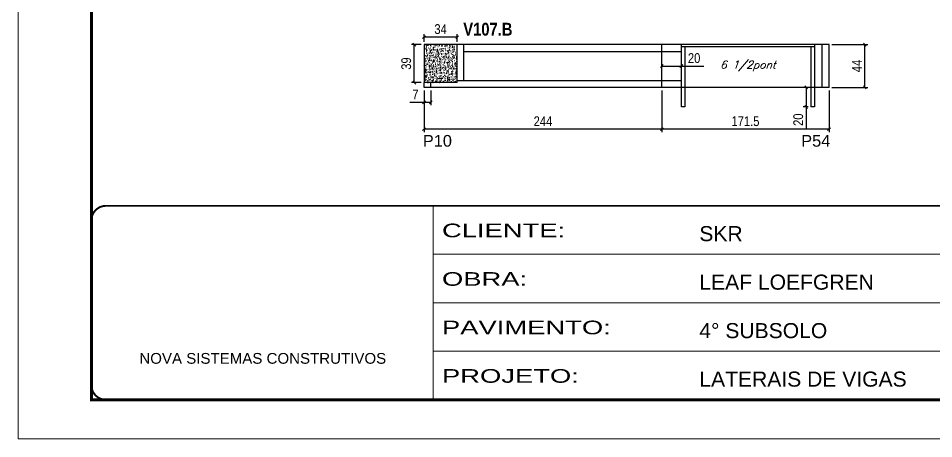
# Model space of a CAD drawing. Extents: x 3309 to 9590, y -2522 to 14608.
# Drawn here: x 4908 to 5847, y 12409 to 12841 of the extents above; entities that cross this region are included whole.
import ezdxf

# ---------------------------------------------------------------- set-up
doc = ezdxf.new("R2010")
doc.units = 0
doc.linetypes.add('CONTINUO', pattern=[0])
doc.linetypes.add('DASHED', pattern=[0.75, 0.5, -0.25])
for name, color, linetype in [('5', 5, 'Continuous'), ('COTA', 241, 'Continuous'), ('NOMENCLATURA', 7, 'Continuous'), ('Painéis', 200, 'Continuous'), ('SARR_2.2x7', 40, 'Continuous'), ('SARR_3.5x7', 81, 'Continuous'), ('texto', 7, 'Continuous')]:
    doc.layers.add(name, color=color, linetype=linetype)
doc.layers.add('Folhas', color=255, linetype='Continuous', lineweight=9)
doc.layers.add('SARRAFO DE PRESSAO', color=251, linetype='DASHED', lineweight=9)
doc.styles.add('ARIAL', font='arial.ttf')
doc.styles.add('COTA TECNICA', font='techl___.ttf', dxfattribs={"height": 10})
doc.styles.add('Romans', font='romans.shx')
doc.styles.get("Standard").update_dxf_attribs({"font": 'arial.ttf'})
doc.styles.add('TECNICA', font='techb___.ttf', dxfattribs={"height": 10})
doc.styles.add('Tecnologia', font='')
doc.styles.get('Tecnologia').set_extended_font_data('Forgotten Futurist')
doc.dimstyles.new('PAINEL', dxfattribs={"dimtxt": 10, "dimasz": 3, "dimexe": 3, "dimexo": 3, "dimgap": 3, "dimtad": 1, "dimdec": 1, "dimzin": 12, "dimdsep": 46, "dimtxsty": 'COTA TECNICA', "dimblk1": 'OBLIQUE', "dimblk2": 'OBLIQUE', "dimsah": 1, "dimcen": 0.9, "dimclrd": 4, "dimclre": 4, "dimclrt": 240, "dimadec": 1, "dimazin": 3, "dimtfac": 1, "dimtdec": 1, "dimtmove": 0, "dimatfit": 3, "dimfxl": 1, "dimtolj": 1, "dimtzin": 12, "dimarcsym": 0})

# ---------------------------------------------------------------- blocks, each defined once
blk = doc.blocks.new('9999999999')
at = {"color": 30, "linetype": 'CONTINUO'}
for p, q in [((98564.56, 34230.21), (98564.56, 34429.45)), ((98564.56, 34379.64), (99583.98, 34379.64)), ((98564.56, 34329.83), (99487.98, 34329.83)), ((98564.56, 34280.02), (99487.98, 34280.02))]:
    blk.add_line(p, q, dxfattribs=at)
at = {"color": 30, "linetype": 'CONTINUO', "const_width": 2}
blk.add_lwpolyline([(99583.98, 34230.21), (99583.98, 34414.45, 0.414214), (99568.98, 34429.45), (98228.98, 34429.45, 0.414214), (98213.98, 34414.45), (98213.98, 34245.21, 0.414214), (98228.98, 34230.21), (99583.98, 34230.21)], format="xyb", dxfattribs=at)
at = {"layer": 'Folhas'}
blk.add_lwpolyline([(98138.98, 34190.21), (99623.98, 34190.21), (99623.98, 35240.21), (98138.98, 35240.21)], close=True, dxfattribs=at)
at = {"layer": 'Folhas', "color": 30, "const_width": 3}
blk.add_lwpolyline([(98213.98, 34230.21), (99583.98, 34230.21), (99583.98, 35200.21), (98213.98, 35200.21)], close=True, dxfattribs=at)
at = {"color": 7, "linetype": 'Continuous', "ltscale": 5, "style": 'ARIAL'}
for s, height, p in [('SKR', 15.483, (98837.68, 34393.13)), ('LEAF LOEFGREN', 15.4829, (98837.68, 34343.32)), ('4° SUBSOLO', 15.483, (98837.68, 34293.51)), ('NOVA SISTEMAS CONSTRUTIVOS', 11.0592, (98263.19, 34267.21)), ('LATERAIS DE VIGAS', 15.4829, (98837.68, 34243.7))]:
    blk.add_text(s, height=height, dxfattribs=at).set_placement(p)
at = {"layer": 'Folhas', "color": 7, "style": 'Tecnologia', "width": 1.5}
for s, p in [('CLIENTE:', (98573.65, 34397.17)), ('OBRA:', (98573.65, 34347.31)), ('PAVIMENTO:', (98573.65, 34297.5)), ('PROJETO:', (98573.65, 34247.69))]:
    blk.add_text(s, height=14, dxfattribs=at).set_placement(p)
blk = doc.blocks.new('_Oblique')
at = {"color": 0, "linetype": 'ByBlock', "lineweight": -2}
blk.add_line((-0.5, -0.5), (0.5, 0.5), dxfattribs=at)
blk = doc.blocks.new('*D139')
at = {"layer": 'COTA', "color": 4, "linetype": 'ByBlock', "lineweight": -2, "transparency": 16777216}
for p, q in [((5568.12, 12767.13), (5568.12, 12724.29)), ((5739.62, 12767.13), (5739.62, 12724.29)), ((5739.62, 12727.29), (5568.12, 12727.29))]:
    blk.add_line(p, q, dxfattribs=at)
at = {"layer": 'Defpoints', "color": 0, "linetype": 'ByBlock', "transparency": 16777216}
for p in [(5568.12, 12770.13), (5739.62, 12770.13), (5568.12, 12727.29)]:
    blk.add_point(p, dxfattribs=at)
at = {"layer": 'COTA', "color": 4, "linetype": 'ByBlock', "lineweight": -2, "transparency": 16777216, "xscale": 3, "yscale": 3, "zscale": 3, "rotation": 180}
blk.add_blockref('_Oblique', (5568.12, 12727.29), dxfattribs=at)
at = {"layer": 'COTA', "color": 4, "linetype": 'ByBlock', "lineweight": -2, "transparency": 16777216, "xscale": 3, "yscale": 3, "zscale": 3}
blk.add_blockref('_Oblique', (5739.62, 12727.29), dxfattribs=at)
at = {"layer": 'COTA', "color": 240, "linetype": 'ByBlock', "transparency": 16777216, "insert": (5653.87, 12735.4), "char_height": 10, "attachment_point": 5, "style": 'COTA TECNICA'}
blk.add_mtext('\\A1;171.5', dxfattribs=at)
blk = doc.blocks.new('*D140')
at = {"layer": 'COTA', "color": 4, "linetype": 'ByBlock', "lineweight": -2, "transparency": 16777216}
for p, q in [((5324.12, 12767.13), (5324.12, 12724.29)), ((5568.12, 12767.13), (5568.12, 12724.29)), ((5568.12, 12727.29), (5324.12, 12727.29))]:
    blk.add_line(p, q, dxfattribs=at)
at = {"layer": 'Defpoints', "color": 0, "linetype": 'ByBlock', "transparency": 16777216}
for p in [(5324.12, 12770.13), (5568.12, 12770.13), (5324.12, 12727.29)]:
    blk.add_point(p, dxfattribs=at)
at = {"layer": 'COTA', "color": 4, "linetype": 'ByBlock', "lineweight": -2, "transparency": 16777216, "xscale": 3, "yscale": 3, "zscale": 3, "rotation": 180}
blk.add_blockref('_Oblique', (5324.12, 12727.29), dxfattribs=at)
at = {"layer": 'COTA', "color": 4, "linetype": 'ByBlock', "lineweight": -2, "transparency": 16777216, "xscale": 3, "yscale": 3, "zscale": 3}
blk.add_blockref('_Oblique', (5568.12, 12727.29), dxfattribs=at)
at = {"layer": 'COTA', "color": 240, "linetype": 'ByBlock', "transparency": 16777216, "insert": (5446.12, 12735.37), "char_height": 10, "attachment_point": 5, "style": 'COTA TECNICA'}
blk.add_mtext('\\A1;244', dxfattribs=at)
blk = doc.blocks.new('*D141')
at = {"layer": 'COTA', "color": 4, "lineweight": -2, "transparency": 16777216}
for p, q in [((5742.62, 12814.13), (5779.38, 12814.13)), ((5776.38, 12770.13), (5776.38, 12814.13)), ((5742.62, 12770.13), (5779.38, 12770.13))]:
    blk.add_line(p, q, dxfattribs=at)
at = {"layer": 'Defpoints', "color": 0, "transparency": 16777216}
for p in [(5739.62, 12814.13), (5776.38, 12814.13), (5739.62, 12770.13)]:
    blk.add_point(p, dxfattribs=at)
at = {"layer": 'COTA', "color": 4, "lineweight": -2, "transparency": 16777216, "xscale": 3, "yscale": 3, "zscale": 3}
for p, rotation in [((5776.38, 12814.13), 90), ((5776.38, 12770.13), 270)]:
    blk.add_blockref('_Oblique', p, dxfattribs=dict(at, rotation=rotation))
at = {"layer": 'COTA', "color": 240, "transparency": 16777216, "insert": (5768.3, 12792.13), "char_height": 10, "attachment_point": 5, "rotation": 90, "style": 'COTA TECNICA'}
blk.add_mtext('\\A1;44', dxfattribs=at)
blk = doc.blocks.new('*D142')
at = {"layer": 'COTA', "color": 4, "lineweight": -2, "transparency": 16777216}
for p, q in [((5568.12, 12792.13), (5588.12, 12792.13)), ((5588.12, 12785.13), (5588.12, 12795.13)), ((5588.12, 12792.13), (5611.33, 12792.13))]:
    blk.add_line(p, q, dxfattribs=at)
at = {"layer": 'Defpoints', "color": 0, "transparency": 16777216}
for p in [(5568.12, 12792.13), (5588.12, 12792.13), (5588.12, 12782.13)]:
    blk.add_point(p, dxfattribs=at)
at = {"layer": 'COTA', "color": 4, "lineweight": -2, "transparency": 16777216, "xscale": 3, "yscale": 3, "zscale": 3, "rotation": 180}
blk.add_blockref('_Oblique', (5568.12, 12792.13), dxfattribs=at)
at = {"layer": 'COTA', "color": 4, "lineweight": -2, "transparency": 16777216, "xscale": 3, "yscale": 3, "zscale": 3}
blk.add_blockref('_Oblique', (5588.12, 12792.13), dxfattribs=at)
at = {"layer": 'COTA', "color": 240, "transparency": 16777216, "insert": (5601.23, 12800.23), "char_height": 10, "attachment_point": 5, "style": 'COTA TECNICA'}
blk.add_mtext('\\A1;20', dxfattribs=at)
blk = doc.blocks.new('*D143')
at = {"layer": 'COTA', "color": 4, "lineweight": -2, "transparency": 16777216}
for p, q in [((5321.12, 12814.13), (5311.12, 12814.13)), ((5314.12, 12775.13), (5314.12, 12814.13)), ((5321.12, 12775.13), (5311.12, 12775.13))]:
    blk.add_line(p, q, dxfattribs=at)
at = {"layer": 'Defpoints', "color": 0, "transparency": 16777216}
for p in [(5314.12, 12814.13), (5324.12, 12814.13), (5324.12, 12775.13)]:
    blk.add_point(p, dxfattribs=at)
at = {"layer": 'COTA', "color": 4, "lineweight": -2, "transparency": 16777216, "xscale": 3, "yscale": 3, "zscale": 3}
for p, rotation in [((5314.12, 12814.13), 90), ((5314.12, 12775.13), 270)]:
    blk.add_blockref('_Oblique', p, dxfattribs=dict(at, rotation=rotation))
at = {"layer": 'COTA', "color": 240, "transparency": 16777216, "insert": (5305.87, 12794.63), "char_height": 10, "attachment_point": 5, "rotation": 90, "style": 'COTA TECNICA'}
blk.add_mtext('\\A1;39', dxfattribs=at)
blk = doc.blocks.new('*D144')
at = {"layer": 'COTA', "color": 4, "lineweight": -2, "transparency": 16777216}
for p, q in [((5324.12, 12817.13), (5324.12, 12824.78)), ((5358.12, 12821.78), (5324.12, 12821.78)), ((5358.12, 12817.13), (5358.12, 12824.78))]:
    blk.add_line(p, q, dxfattribs=at)
at = {"layer": 'Defpoints', "color": 0, "transparency": 16777216}
for p in [(5324.12, 12821.78), (5324.12, 12814.13), (5358.12, 12814.13)]:
    blk.add_point(p, dxfattribs=at)
at = {"layer": 'COTA', "color": 4, "lineweight": -2, "transparency": 16777216, "xscale": 3, "yscale": 3, "zscale": 3, "rotation": 180}
blk.add_blockref('_Oblique', (5324.12, 12821.78), dxfattribs=at)
at = {"layer": 'COTA', "color": 4, "lineweight": -2, "transparency": 16777216, "xscale": 3, "yscale": 3, "zscale": 3}
blk.add_blockref('_Oblique', (5358.12, 12821.78), dxfattribs=at)
at = {"layer": 'COTA', "color": 240, "transparency": 16777216, "insert": (5341.12, 12830), "char_height": 10, "attachment_point": 5, "style": 'COTA TECNICA'}
blk.add_mtext('\\A1;34', dxfattribs=at)
blk = doc.blocks.new('*D145')
at = {"layer": 'COTA', "color": 4, "lineweight": -2, "transparency": 16777216}
for p, q in [((5324.12, 12767.13), (5324.12, 12751.77)), ((5331.12, 12767.13), (5331.12, 12751.77)), ((5324.12, 12754.77), (5309.39, 12754.77)), ((5331.12, 12754.77), (5324.12, 12754.77))]:
    blk.add_line(p, q, dxfattribs=at)
at = {"layer": 'Defpoints', "color": 0, "transparency": 16777216}
for p in [(5324.12, 12770.13), (5331.12, 12770.13), (5324.12, 12754.77)]:
    blk.add_point(p, dxfattribs=at)
at = {"layer": 'COTA', "color": 4, "lineweight": -2, "transparency": 16777216, "xscale": 3, "yscale": 3, "zscale": 3, "rotation": 180}
blk.add_blockref('_Oblique', (5324.12, 12754.77), dxfattribs=at)
at = {"layer": 'COTA', "color": 4, "lineweight": -2, "transparency": 16777216, "xscale": 3, "yscale": 3, "zscale": 3}
blk.add_blockref('_Oblique', (5331.12, 12754.77), dxfattribs=at)
at = {"layer": 'COTA', "color": 240, "transparency": 16777216, "insert": (5315.26, 12762.84), "char_height": 10, "attachment_point": 5, "style": 'COTA TECNICA'}
blk.add_mtext('\\A1;7', dxfattribs=at)
blk = doc.blocks.new('*D225')
at = {"layer": 'COTA', "color": 4, "lineweight": -2, "transparency": 16777216}
for p, q in [((5718.12, 12770.13), (5713.15, 12770.13)), ((5716.15, 12770.13), (5716.15, 12750.13)), ((5718.12, 12750.13), (5713.15, 12750.13)), ((5716.15, 12750.13), (5716.15, 12726.92))]:
    blk.add_line(p, q, dxfattribs=at)
at = {"layer": 'Defpoints', "color": 0, "transparency": 16777216}
for p in [(5721.12, 12770.13), (5716.15, 12750.13), (5721.12, 12750.13)]:
    blk.add_point(p, dxfattribs=at)
at = {"layer": 'COTA', "color": 4, "lineweight": -2, "transparency": 16777216, "xscale": 3, "yscale": 3, "zscale": 3}
for p, rotation in [((5716.15, 12770.13), 90), ((5716.15, 12750.13), 270)]:
    blk.add_blockref('_Oblique', p, dxfattribs=dict(at, rotation=rotation))
at = {"layer": 'COTA', "color": 240, "transparency": 16777216, "insert": (5708.05, 12737.03), "char_height": 10, "attachment_point": 5, "rotation": 90, "style": 'COTA TECNICA'}
blk.add_mtext('\\A1;20', dxfattribs=at)

msp = doc.modelspace()

# ---------------------------------------------------------------- hatches: boundary and pattern name
at = {"layer": 'COTA'}
h = msp.add_hatch(dxfattribs=at)
h.set_pattern_fill('AR-CONC', color=256, scale=0.03)
h.set_pattern_definition([(50, (-62.601, -10.9573), (5.46554, -0.4781726), [0.5715, -6.2865]), (355, (-62.601, -10.957), (-1.0573026, 5.7317054), [0.4572, -5.0292175]), (100.451445, (-62.1454, -10.997), (4.4082374, 5.2535326), [0.4857003, -5.3427073]), (46.1842, (-62.601, -9.433), (8.1323712, -1.26127), [0.85725, -9.42975]), (96.63556, (-61.923, -9.538), (7.122124, 7.4227837), [0.7285507, -8.014068]), (351.18415, (-62.601, -9.433), (7.122124, 7.4227837), [0.685799, -7.543792]), (21, (-61.839, -9.8143), (4.5484317, -3.067956), [0.5715, -6.2865]), (326, (-61.839, -9.814), (1.8540609, 5.525639), [0.4572, -5.0292]), (71.451445, (-61.46, -10.07), (6.4024926, 2.457683), [0.4857003, -5.3426981]), (37.5, (-62.6009, -10.9573), (0.0926581, 2.53665117), [0, -4.96824, 0, -5.1054, 0, -5.04825]), (7.5, (-62.6009, -10.9573), (2.0045899, 3.00541724), [0, -2.91084, 0, -4.85394, 0, -1.92405]), (327.5, (-64.3001, -10.9573), (4.06771786, -0.17186232), [0, -1.905, 0, -5.9436, 0, -7.8867]), (317.5, (-65.062, -10.9573), (4.4438754, 0.7627947), [0, -2.4765, 0, -3.94716, 0, -5.6007])])
h.paths.add_polyline_path([(5324.12, 12775.13), (5358.12, 12775.13), (5358.12, 12814.13), (5324.12, 12814.13)])

# ---------------------------------------------------------------- linework, layer by layer
for p, q in [((5358.12, 12814.13), (5324.12, 12814.13)), ((5324.12, 12814.13), (5324.12, 12775.13)), ((5591.62, 12750.13), (5588.12, 12750.13)), ((5724.62, 12750.13), (5721.12, 12750.13))]:
    msp.add_line(p, q, dxfattribs=at)
at = {"layer": 'Painéis', "linetype": 'ByBlock'}
for p, q in [((5739.62, 12814.13), (5358.12, 12814.13)), ((5358.12, 12775.13), (5358.12, 12814.13)), ((5568.12, 12770.13), (5568.12, 12814.13)), ((5739.62, 12770.13), (5739.62, 12814.13)), ((5324.12, 12770.13), (5324.12, 12775.13)), ((5358.12, 12775.13), (5324.12, 12775.13)), ((5739.62, 12770.13), (5324.12, 12770.13))]:
    msp.add_line(p, q, dxfattribs=at)
at = {"layer": 'SARR_2.2x7', "linetype": 'Continuous'}
for p, q in [((5365.12, 12777.13), (5365.12, 12814.13)), ((5724.62, 12811.93), (5588.12, 12811.93)), ((5732.62, 12770.13), (5732.62, 12814.13)), ((5365.12, 12807.13), (5568.12, 12807.13)), ((5568.12, 12807.13), (5588.12, 12807.13)), ((5331.12, 12770.13), (5331.12, 12775.13)), ((5358.12, 12777.13), (5568.12, 12777.13)), ((5568.12, 12777.13), (5588.12, 12777.13))]:
    msp.add_line(p, q, dxfattribs=at)
at = {"layer": 'SARR_3.5x7'}
for p, q in [((5588.12, 12750.13), (5588.12, 12814.13)), ((5591.62, 12811.93), (5591.62, 12750.13)), ((5721.12, 12811.93), (5721.12, 12750.13)), ((5724.62, 12814.13), (5724.62, 12750.13))]:
    msp.add_line(p, q, dxfattribs=at)

# ---------------------------------------------------------------- block references
at = {"layer": 'SARRAFO DE PRESSAO', "color": 6, "linetype": 'ByBlock'}
msp.add_blockref('9999999999', (-93231.11, -21780.92), dxfattribs=at)

# ---------------------------------------------------------------- texts
at = {"layer": '5', "linetype": 'Continuous'}
for s, p in [('P10', (5322.91, 12709.28)), ('P54', (5711.11, 12709.28))]:
    msp.add_text(s, height=12, rotation=359.99996, dxfattribs=at).set_placement(p)
at = {"layer": 'NOMENCLATURA', "style": 'TECNICA'}
msp.add_text('V107.B', height=13.2, dxfattribs=at).set_placement((5364.4, 12823.32))
at = {"layer": 'texto', "color": 2, "insert": (5656.37, 12792.13), "char_height": 8, "attachment_point": 5, "style": 'Romans'}
msp.add_mtext('{\\Q19;\\C256;6 1/2pont}', dxfattribs=at)

# ---------------------------------------------------------------- dimensions: what is measured, and where the dimension line sits
at = {"layer": 'COTA'}
for base, p1, p2, picture, middle in [((5324.12, 12821.78), (5358.12, 12814.13), (5324.12, 12814.13), '*D144', (5341.12, 12830)), ((5588.12, 12792.13), (5568.12, 12792.13), (5588.12, 12782.13), '*D142', (5601.23, 12800.23)), ((5324.12, 12754.77), (5331.12, 12770.13), (5324.12, 12770.13), '*D145', (5315.26, 12762.84))]:
    dim = msp.add_linear_dim(base=base, p1=p1, p2=p2, dimstyle='PAINEL', dxfattribs=at)
    dim.commit()
    dim.dimension.update_dxf_attribs({"geometry": picture, "text_midpoint": middle})
for base, p1, p2, picture, middle in [((5314.12, 12814.13), (5324.12, 12775.13), (5324.12, 12814.13), '*D143', (5305.87, 12794.63)), ((5776.38, 12814.13), (5739.62, 12770.13), (5739.62, 12814.13), '*D141', (5768.3, 12792.13)), ((5716.15, 12750.13), (5721.12, 12770.13), (5721.12, 12750.13), '*D225', (5708.05, 12737.03))]:
    dim = msp.add_linear_dim(base=base, p1=p1, p2=p2, angle=90, dimstyle='PAINEL', dxfattribs=at)
    dim.commit()
    dim.dimension.update_dxf_attribs({"geometry": picture, "text_midpoint": middle})
at = {"layer": 'COTA', "linetype": 'ByBlock'}
dim = msp.add_linear_dim(base=(5324.12, 12727.29), p1=(5568.12, 12770.13), p2=(5324.12, 12770.13), angle=180, dimstyle='PAINEL', override={"dimtmove": 1}, dxfattribs=at)
dim.commit()
dim.dimension.update_dxf_attribs({"geometry": '*D140', "text_midpoint": (5446.12, 12735.37)})
dim = msp.add_linear_dim(base=(5568.12, 12727.29), p1=(5739.62, 12770.13), p2=(5568.12, 12770.13), angle=180, dimstyle='PAINEL', dxfattribs=at)
dim.commit()
dim.dimension.update_dxf_attribs({"geometry": '*D139', "text_midpoint": (5653.87, 12735.4)})

doc.saveas('drawing.dxf')
